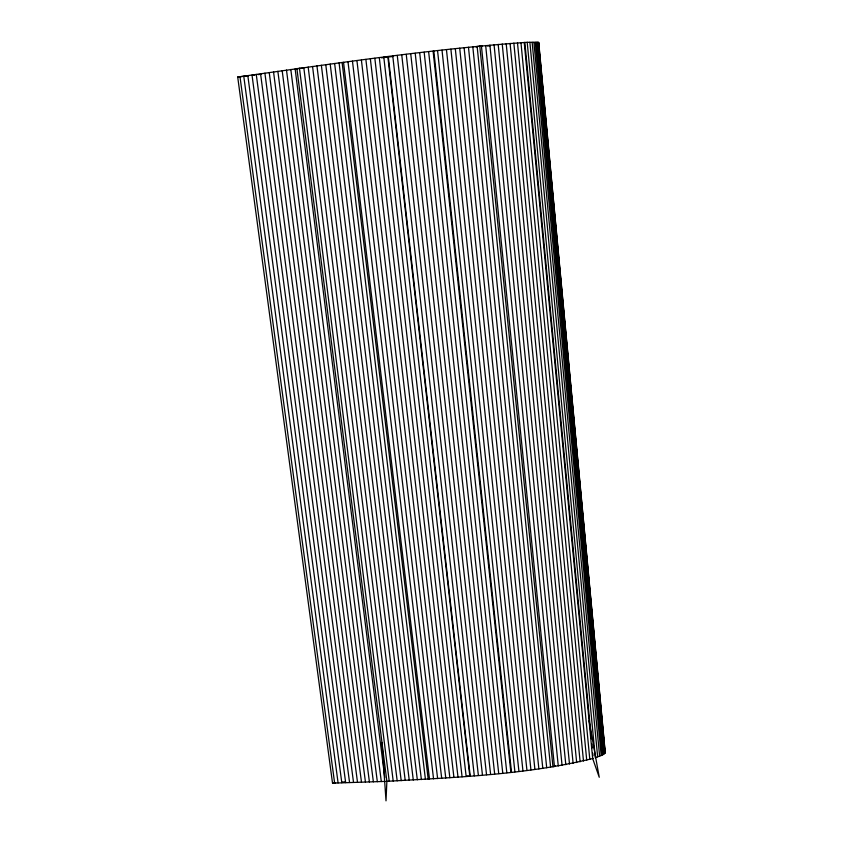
<?xml version="1.0" encoding="UTF-8"?>
<svg xmlns="http://www.w3.org/2000/svg" width="843" height="843" viewBox="0 0 843 843"><rect width="100%" height="100%" fill="white"/><g stroke="black" fill="none" stroke-linecap="round" stroke-linejoin="round"><path stroke-width="1.26" d="M303.322 68.125L296.905 68.599L386.874 781.335L386.01 800.85L381.963 742.409M385.262 781.398L332.521 783.147L237.705 77.008C333.954 63.71 430.215 49.073 527.202 42.308L595.316 757.731C597.402 756.361 606.043 755.149 604.716 751.787M555.421 765.855L552.976 766.824L479.783 46.091L482.333 46.038M593.251 758.384C525.842 774.928 455.905 777.288 386.874 781.335M475.905 46.871L479.783 46.091M381.447 57.83L393.028 56.47M332.521 783.147L335.64 782.747L334.703 782.831M243.111 76.386L237.705 77.008M244.091 76.27L248.295 75.775M252.594 75.259L254.786 75.006M258.074 74.627L261.383 74.247M342.132 782.125L344.734 781.851M527.202 42.308L538.582 42.456L538.508 45.511M487.454 45.933L490.004 45.88M467.201 775.918L469.814 776.192L387.833 56.607M589.067 720.776L599.247 777.278L592.682 758.563L524.22 42.445M247.821 75.596L341.805 782.757M243.764 76.176L338.085 782.884M239.992 76.692L334.618 783.031M260.571 73.773L353.523 782.409M256.261 74.395L349.56 782.515M252.015 75.006L345.651 782.631M273.543 71.908L365.451 782.083M269.233 72.519L361.489 782.188M264.902 73.151L357.506 782.304M286.494 70.064L377.337 781.693M282.184 70.675L373.375 781.83M277.863 71.286L369.413 781.956M299.465 68.241L389.224 781.24M295.134 68.852L384.766 777.488M290.814 69.453L381.299 781.556M308.169 67.05L397.19 780.871M303.807 67.64L393.207 781.061M321.362 65.259L409.255 780.27M316.947 65.849L405.22 780.481M312.553 66.449L401.205 780.681M334.639 63.478L421.384 779.585M330.203 64.068L417.327 779.817M325.777 64.658L413.291 780.049M347.99 61.708L433.555 778.837M343.533 62.298L429.498 779.09M342.11 62.487L428.191 779.174M339.086 62.888L425.43 779.343M361.394 59.969L445.768 778.015M356.926 60.548L441.7 778.3M352.458 61.128L437.622 778.574M370.351 58.82L453.924 777.436M365.873 59.389L449.846 777.731M383.797 57.113L466.158 776.498M379.308 57.682L462.08 776.814M374.829 58.251L458.002 777.13M397.264 55.438L478.381 775.476M392.775 55.996L474.314 775.823M388.286 56.555L470.225 776.161M410.731 53.794L490.605 774.369M406.242 54.342L486.537 774.749M401.753 54.89L482.459 775.117M424.166 52.192L502.776 773.168M419.688 52.719L498.729 773.579M415.209 53.257L494.672 773.979M433.829 51.065L511.532 772.241M433.102 51.149L510.869 772.314M428.634 51.665L506.833 772.746M446.453 49.632L522.945 770.934M442.017 50.127L518.93 771.408M437.559 50.633L514.904 771.861M459.709 48.177L534.905 769.427M455.304 48.652L530.932 769.944M450.889 49.136L526.949 770.449M472.807 46.797L546.707 767.783M468.466 47.24L542.797 768.352M464.103 47.703L538.867 768.9M485.673 45.511L558.277 765.981M481.416 45.933L554.452 766.593M477.127 46.354L550.595 767.204M498.181 44.352L569.489 763.99M494.061 44.721L565.801 764.675M489.899 45.111L562.06 765.339M510.078 43.372L580.132 761.798M506.2 43.678L576.665 762.557M502.228 44.005L573.114 763.284M524.852 42.413L590.869 733.515M591.122 736.129L591.375 738.753M591.87 743.979L592.25 747.91M592.745 753.147L592.998 755.76M520.963 42.624L589.805 759.395M517.486 42.845L586.717 760.217M513.851 43.088L583.482 761.018M537.623 42.287L604.368 753.61M537.044 42.234L603.883 753.969M536.274 42.192L603.219 754.39M535.242 42.161L602.345 754.885M533.893 42.15L601.175 755.465M532.123 42.161L599.626 756.139M529.868 42.213L597.655 756.909M538.73 42.508L605.253 752.588M538.582 42.456L605.137 752.799M538.361 42.392L604.968 753.031M539.12 52.055L539.362 54.679M539.984 61.233L540.226 63.857M540.837 70.401L541.09 73.025M541.575 78.273L541.944 82.203M542.439 87.44L542.808 91.371M543.292 96.608L543.661 100.538M544.156 105.786L544.525 109.716M545.021 114.954L545.389 118.884M545.874 124.132L546.127 126.756M546.738 133.299L546.981 135.923M547.476 141.16L547.845 145.091M548.329 150.339L548.698 154.269M549.193 159.506L549.562 163.437M550.058 168.684L550.426 172.615M550.911 177.852L551.164 180.476M551.775 187.03L552.017 189.643M552.629 196.198L552.882 198.822M553.366 204.059L553.735 207.989M554.23 213.237L554.599 217.167M555.094 222.404L555.463 226.335M555.948 231.583L556.201 234.196M556.812 240.75L557.181 244.681M557.666 249.928L558.034 253.859M558.53 259.096L558.772 261.72M559.394 268.274L559.636 270.888M560.131 276.135L560.5 280.066M560.985 285.303L561.354 289.233M561.849 294.481L562.218 298.411M562.702 303.649L563.071 307.579M563.567 312.827L563.809 315.44M564.431 321.994L564.673 324.618M565.284 331.162L565.537 333.786M566.022 339.034L566.391 342.964M566.886 348.201L567.255 352.132M567.739 357.369L568.108 361.31M568.604 366.547L568.972 370.477M569.468 375.715L569.71 378.338M570.321 384.893L570.69 388.823M571.185 394.06L571.554 397.991M571.923 401.921L572.292 405.852M572.776 411.099L573.145 415.03M573.64 420.267L574.009 424.198M574.505 429.445L574.873 433.376M575.358 438.613L575.727 442.543M576.222 447.791L576.591 451.722M577.076 456.959L577.329 459.583M577.813 464.82L578.182 468.75M578.677 473.998L579.046 477.928M579.541 483.165L579.91 487.096M580.395 492.344L580.764 496.274M581.259 501.511L581.628 505.442M582.113 510.689L582.365 513.303M582.977 519.857L583.219 522.481M583.841 529.035L584.21 532.966M584.578 536.896L584.947 540.827M585.432 546.064L585.801 549.994M586.296 555.242L586.665 559.172M587.149 564.41L587.518 568.34M588.014 573.588L588.382 577.518M588.878 582.755L589.246 586.686M589.731 591.923L589.984 594.547M590.469 599.794L590.838 603.725M591.333 608.962L591.702 612.893M592.186 618.14L592.555 622.071M593.05 627.308L593.419 631.238M593.915 636.476L594.283 640.406M594.768 645.654L595.021 648.278M595.632 654.821L595.875 657.445M596.37 662.682L596.739 666.623M597.223 671.86L597.719 677.098M598.087 681.028L598.456 684.959M598.952 690.206L599.32 694.137M599.805 699.374L600.174 703.304M600.669 708.552L601.038 712.483M601.523 717.72L601.891 721.65M602.26 725.581L602.756 730.828M603.124 734.759L603.493 738.689M603.988 743.926L604.357 747.857M538.045 42.34L604.716 753.305"/></g></svg>
